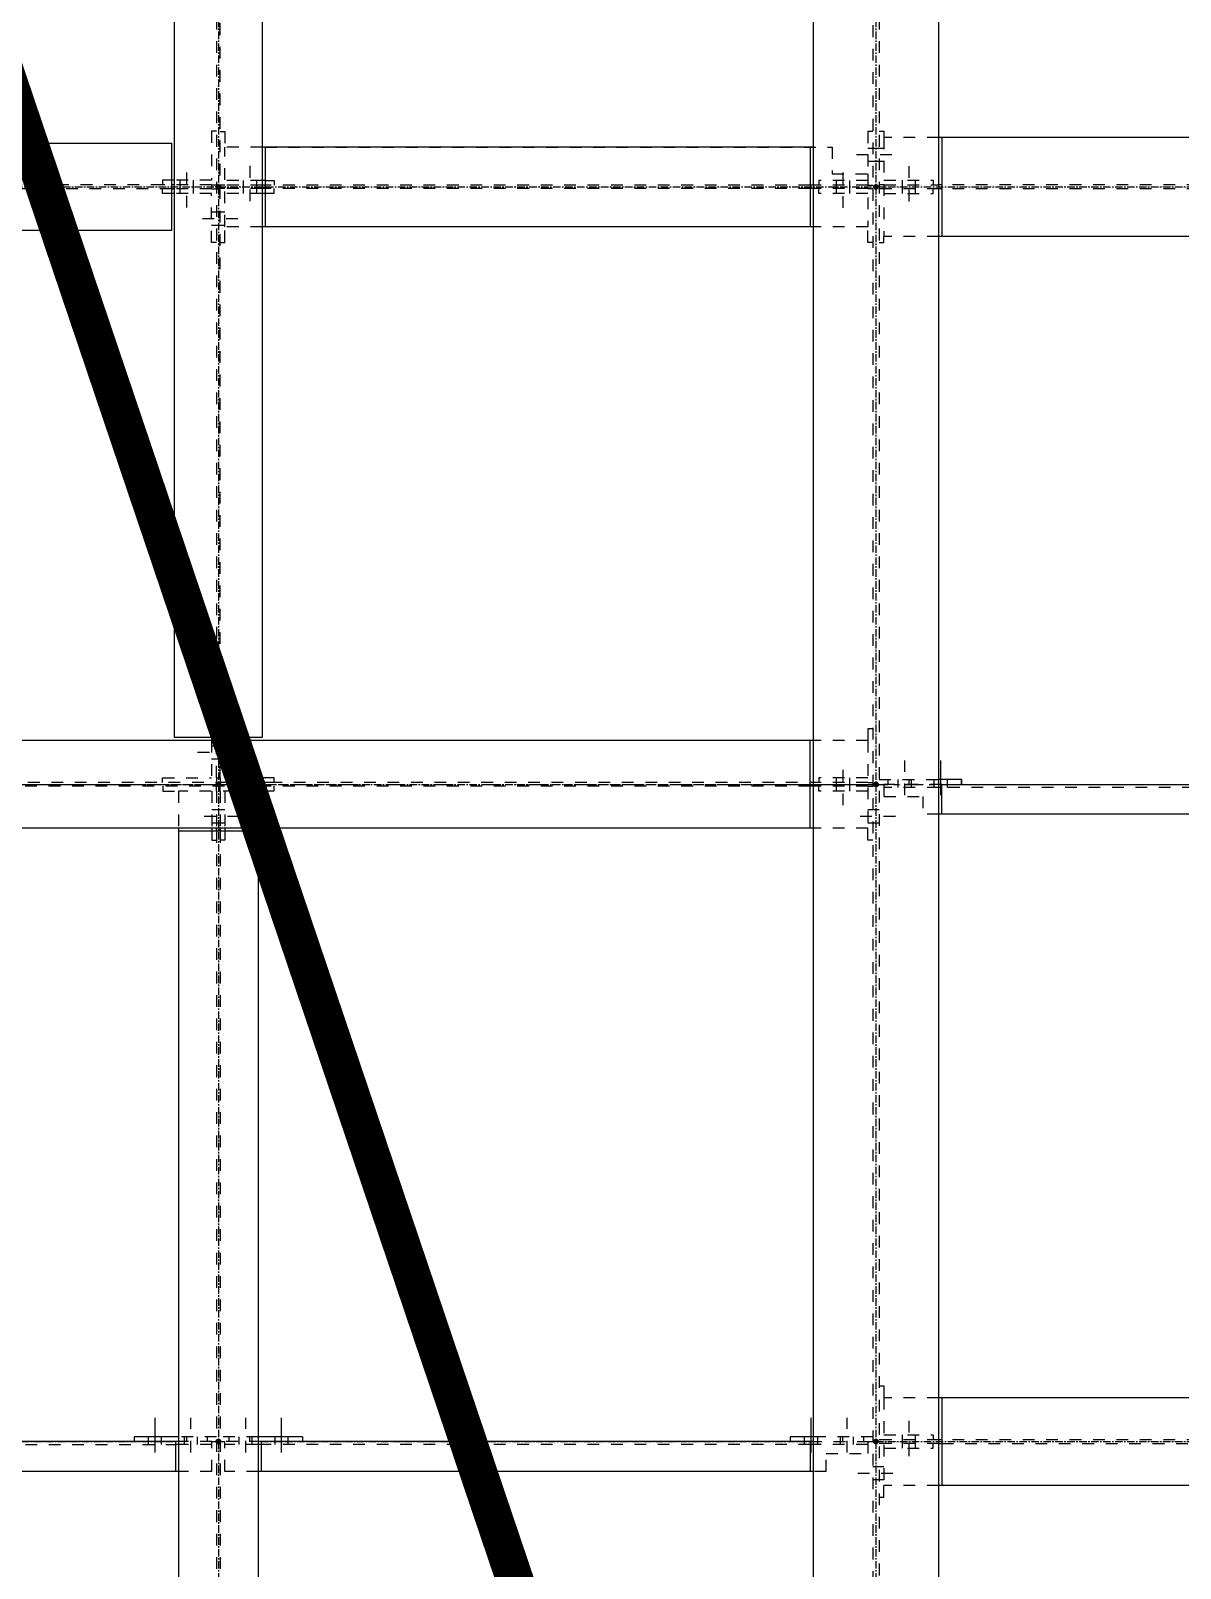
# Model space of a CAD drawing. Header units: inches. Extents: x 209270 to 234360, y -180214 to -150194.
# Drawn here: x 218898 to 220821, y -159676 to -157102 of the extents above; entities that cross this region are included whole.
import ezdxf

# ---------------------------------------------------------------- set-up
doc = ezdxf.new("R2010")
doc.units = ezdxf.units.IN
doc.header["$LTSCALE"] = 10
doc.header["$MEASUREMENT"] = 0
for name, pattern in [('CENTER', [2, 1.25, -0.25, 0.25, -0.25]), ('DXK_LINE_DOT2', [3.9198, 1.9599, -1.9599]), ('DXK_LINE_DOT5', [7.8785, 2.979, -0.9799, 0.9799, -0.9799, 0.9799, -0.9799])]:
    doc.linetypes.add(name, pattern=pattern)
doc.layers.get('0').update_dxf_attribs({"color": 1})
for name, color, linetype in [('_STR_0', 5, 'Continuous'), ('_STR_1', 5, 'Continuous'), ('_STR_2', 5, 'Continuous'), ('_STR_4', 5, 'Continuous')]:
    doc.layers.add(name, color=color, linetype=linetype)
doc.layers.add('DIM.', color=1, linetype='Continuous', lineweight=13)
doc.layers.add('hoist', color=1, linetype='Continuous', lineweight=9)

# ---------------------------------------------------------------- blocks, each defined once
blk = doc.blocks.new('A$C67244592')
at = {"layer": 'hoist', "lineweight": 0, "const_width": 62.5}
blk.add_lwpolyline([(0, -500), (4.3, 5159.9, 0.081795), (-153.3, 6122), (-1342.4, 9643.9, -0.081584), (-1500.1, 10603.6), (-1500.1, 15050)], format="xyb", dxfattribs=at)
blk = doc.blocks.new('GridLine-116860372-116906 - 114867')
at = {"layer": '_STR_2', "linetype": 'DXK_LINE_DOT5'}
blk.add_line((211379.7, -158363.7), (228961.1, -158363.7), dxfattribs=at)
blk = doc.blocks.new('Part-116860372-114948 - 114867')
at = {"layer": '_STR_4', "linetype": 'Continuous'}
for points in [[(219211.9, -158367.7, -1), (219211.9, -158359.7, -1)], [(219211.9, -160167.7, -1), (219211.9, -160159.7, -1)]]:
    blk.add_hatch(color=256, dxfattribs=at).paths.add_polyline_path(points)
at = {"layer": '_STR_1', "linetype": 'DXK_LINE_DOT2'}
for p, q in [((219145.3, -158374.8), (219145.3, -158441.9)), ((219278.5, -158374.8), (219145.3, -158374.8)), ((219209, -158374.8), (219209, -158436.9)), ((219214.7, -158374.8), (219214.7, -158436.9)), ((219278.5, -158374.8), (219278.5, -158436.9)), ((219209, -158441.9), (219209, -160033.7)), ((219214.7, -158441.9), (219214.7, -160033.7)), ((219145.3, -160038.7), (219145.3, -160150.7)), ((219209, -160038.7), (219209, -160150.7)), ((219214.7, -160038.7), (219214.7, -160150.7)), ((219278.5, -160038.7), (219278.5, -160150.7)), ((219278.5, -160150.7), (219145.3, -160150.7))]:
    blk.add_line(p, q, dxfattribs=at)
at = {"layer": '_STR_2', "linetype": 'Continuous'}
for p, q in [((219145.3, -158436.9), (219145.3, -160038.7)), ((219278.5, -158441.9), (219145.3, -158441.9)), ((219209, -158436.9), (219209, -158441.9)), ((219214.7, -158436.9), (219214.7, -158441.9)), ((219278.5, -158436.9), (219278.5, -160038.7)), ((219278.5, -160033.7), (219145.3, -160033.7)), ((219209, -160033.7), (219209, -160038.7)), ((219214.7, -160033.7), (219214.7, -160038.7))]:
    blk.add_line(p, q, dxfattribs=at)
at = {"layer": '_STR_4', "linetype": 'CENTER'}
blk.add_line((219211.9, -158363.7), (219211.9, -160163.7), dxfattribs=at)
at = {"layer": '_STR_4', "linetype": 'Continuous'}
for centre in [(219211.9, -158363.7), (219211.9, -160163.7)]:
    blk.add_circle(centre, 4, dxfattribs=at)
blk = doc.blocks.new('Bolt-116860372-115541 - 114867')
at = {"layer": '_STR_1', "linetype": 'DXK_LINE_DOT2'}
for p, q in [((219253.7, -158352.5), (219253.7, -158360.5)), ((219264.7, -158339.5), (219264.7, -158407.5)), ((219275.7, -158352.5), (219275.7, -158360.5)), ((219253.7, -158360.5), (219253.7, -158366.8)), ((219253.7, -158366.8), (219253.7, -158374.8)), ((219275.7, -158360.5), (219275.7, -158366.8)), ((219275.7, -158366.8), (219275.7, -158374.8))]:
    blk.add_line(p, q, dxfattribs=at)
blk = doc.blocks.new('Part-116860372-114946 - 114867')
at = {"layer": '_STR_1', "linetype": 'DXK_LINE_DOT2'}
for p, q in [((220317.3, -155473.7), (220317.3, -160033.7)), ((220306.5, -155956.5), (220306.5, -160033.7))]:
    blk.add_line(p, q, dxfattribs=at)
at = {"layer": '_STR_2', "linetype": 'Continuous'}
for p, q in [((220206.9, -155473.7), (220206.9, -160038.7)), ((220416.9, -160038.7), (220416.9, -155473.7))]:
    blk.add_line(p, q, dxfattribs=at)
at = {"layer": '_STR_4', "linetype": 'CENTER'}
blk.add_line((220311.9, -155363.7), (220311.9, -160163.7), dxfattribs=at)
blk = doc.blocks.new('Part-116860372-114970 - 114867')
at = {"layer": '_STR_4', "linetype": 'Continuous'}
for points in [[(220311.9, -159467.7, -1), (220311.9, -159459.7, -1)], [(223611.9, -159467.7, -1), (223611.9, -159459.7, -1)]]:
    blk.add_hatch(color=256, dxfattribs=at).paths.add_polyline_path(points)
at = {"layer": '_STR_1', "linetype": 'DXK_LINE_DOT2'}
for p, q in [((220416.9, -159390.5), (220325.3, -159390.5)), ((220325.3, -159390.5), (220325.3, -159536.9)), ((223236.9, -159390.5), (222886.9, -159390.5)), ((223599.6, -159390.5), (223521.9, -159390.5)), ((223599.6, -159390.5), (223599.6, -159536.9)), ((220416.9, -159460.5), (220325.3, -159460.5)), ((223516.9, -159460.5), (220421.9, -159460.5)), ((223599.6, -159460.5), (223521.9, -159460.5)), ((220416.9, -159466.8), (220325.3, -159466.8)), ((220421.9, -159466.8), (223516.9, -159466.8)), ((223599.6, -159466.8), (223521.9, -159466.8)), ((220416.9, -159536.9), (220325.3, -159536.9)), ((223236.9, -159536.9), (222886.9, -159536.9)), ((223599.6, -159536.9), (223516.9, -159536.9))]:
    blk.add_line(p, q, dxfattribs=at)
at = {"layer": '_STR_2', "linetype": 'Continuous'}
for p, q in [((222886.9, -159390.5), (220416.9, -159390.5)), ((220421.9, -159390.5), (220421.9, -159536.9)), ((223521.9, -159390.5), (223236.9, -159390.5)), ((223516.9, -159390.5), (223516.9, -159536.9)), ((220421.9, -159460.5), (220416.9, -159460.5)), ((223521.9, -159460.5), (223516.9, -159460.5)), ((220416.9, -159466.8), (220421.9, -159466.8)), ((223521.9, -159466.8), (223516.9, -159466.8)), ((222886.9, -159536.9), (220416.9, -159536.9)), ((223521.9, -159536.9), (223236.9, -159536.9))]:
    blk.add_line(p, q, dxfattribs=at)
at = {"layer": '_STR_4', "linetype": 'CENTER'}
blk.add_line((220311.9, -159463.7), (223611.9, -159463.7), dxfattribs=at)
at = {"layer": '_STR_4', "linetype": 'Continuous'}
for centre in [(220311.9, -159463.7), (223611.9, -159463.7)]:
    blk.add_circle(centre, 4, dxfattribs=at)
blk = doc.blocks.new('Part-116860372-115042 - 114867')
at = {"layer": '_STR_4', "linetype": 'Continuous'}
for points in [[(218111.9, -159467.7, -1), (218111.9, -159459.7, -1)], [(219211.9, -159467.7, -1), (219211.9, -159459.7, -1)]]:
    blk.add_hatch(color=256, dxfattribs=at).paths.add_polyline_path(points)
at = {"layer": '_STR_1', "linetype": 'DXK_LINE_DOT2'}
for p, q in [((218122.7, -159513.7), (218122.7, -159463.7)), ((218183.5, -159463.7), (218122.7, -159463.7)), ((218178.5, -159468.7), (218122.7, -159468.7)), ((218183.5, -159468.7), (219140.3, -159468.7)), ((219201, -159463.7), (219140.3, -159463.7)), ((219201, -159468.7), (219145.3, -159468.7)), ((219201, -159513.7), (219201, -159463.7)), ((218178.5, -159513.7), (218122.7, -159513.7)), ((219201, -159513.7), (219145.3, -159513.7))]:
    blk.add_line(p, q, dxfattribs=at)
at = {"layer": '_STR_2', "linetype": 'Continuous'}
for p, q in [((218178.5, -159468.7), (218183.5, -159468.7)), ((219140.3, -159463.7), (218183.5, -159463.7)), ((218183.5, -159463.7), (218183.5, -159513.7)), ((219140.3, -159463.7), (219140.3, -159513.7)), ((219145.3, -159468.7), (219140.3, -159468.7)), ((219145.3, -159513.7), (218178.5, -159513.7))]:
    blk.add_line(p, q, dxfattribs=at)
at = {"layer": '_STR_4', "linetype": 'CENTER'}
for p, q in [((218111.9, -159463.7), (218122.7, -159463.7)), ((218183.5, -159463.7), (219140.3, -159463.7)), ((219201, -159463.7), (219211.9, -159463.7))]:
    blk.add_line(p, q, dxfattribs=at)
at = {"layer": '_STR_4', "linetype": 'Continuous'}
for centre in [(218111.9, -159463.7), (219211.9, -159463.7)]:
    blk.add_circle(centre, 4, dxfattribs=at)
blk = doc.blocks.new('Part-116860372-114943 - 114867')
at = {"layer": '_STR_4', "linetype": 'Continuous'}
for points in [[(217011.9, -158367.7, -1), (217011.9, -158359.7, -1)], [(220311.9, -158367.7, -1), (220311.9, -158359.7, -1)]]:
    blk.add_hatch(color=256, dxfattribs=at).paths.add_polyline_path(points)
at = {"layer": '_STR_1', "linetype": 'DXK_LINE_DOT2'}
for p, q in [((220298.5, -158290.5), (220206.9, -158290.5)), ((220298.5, -158290.5), (220298.5, -158436.9)), ((219305, -158360.5), (217317.9, -158360.5)), ((220201.9, -158366.8), (217317.9, -158366.8)), ((220298.5, -158360.5), (219305, -158360.5)), ((220298.5, -158366.8), (220206.9, -158366.8)), ((220298.5, -158436.9), (220201.9, -158436.9))]:
    blk.add_line(p, q, dxfattribs=at)
at = {"layer": '_STR_2', "linetype": 'Continuous'}
for p, q in [((220206.9, -158290.5), (217317.9, -158290.5)), ((217317.9, -158290.5), (217317.9, -158436.9)), ((220201.9, -158436.9), (220201.9, -158290.5)), ((220206.9, -158360.5), (220201.9, -158360.5)), ((220206.9, -158366.8), (220201.9, -158366.8)), ((220206.9, -158436.9), (217317.9, -158436.9))]:
    blk.add_line(p, q, dxfattribs=at)
at = {"layer": '_STR_4', "linetype": 'CENTER'}
blk.add_line((217011.9, -158363.7), (220311.9, -158363.7), dxfattribs=at)
at = {"layer": '_STR_4', "linetype": 'Continuous'}
for centre in [(217011.9, -158363.7), (220311.9, -158363.7)]:
    blk.add_circle(centre, 4, dxfattribs=at)
blk = doc.blocks.new('Part-116860372-114945 - 114867')
at = {"layer": '_STR_4', "linetype": 'Continuous'}
blk.add_hatch(color=256, dxfattribs=at).paths.add_polyline_path([(219211.9, -158367.7, -1), (219211.9, -158359.7, -1)])
at = {"layer": '_STR_1', "linetype": 'DXK_LINE_DOT2'}
for p, q in [((219208.7, -155473.7), (219208.7, -158285.5)), ((219215, -158285.5), (219215, -155860.8)), ((219208.7, -158352.5), (219208.7, -158290.5)), ((219215, -158352.5), (219215, -158290.5)), ((219208.7, -158352.5), (219215, -158352.5))]:
    blk.add_line(p, q, dxfattribs=at)
at = {"layer": '_STR_2', "linetype": 'Continuous'}
for p, q in [((219138.7, -158285.5), (219138.7, -155468.7)), ((219285.1, -155468.7), (219285.1, -158285.5)), ((219285.1, -158285.5), (219138.7, -158285.5)), ((219208.7, -158285.5), (219208.7, -158290.5)), ((219215, -158290.5), (219215, -158285.5))]:
    blk.add_line(p, q, dxfattribs=at)
at = {"layer": '_STR_4', "linetype": 'CENTER'}
blk.add_line((219211.9, -155363.7), (219211.9, -158363.7), dxfattribs=at)
at = {"layer": '_STR_4', "linetype": 'Continuous'}
blk.add_circle((219211.9, -158363.7), 4, dxfattribs=at)
blk = doc.blocks.new('Part-116860372-114950 - 114867')
at = {"layer": '_STR_4', "linetype": 'Continuous'}
for points in [[(219211.9, -157367.7, -1), (219211.9, -157359.7, -1)], [(220311.9, -157367.7, -1), (220311.9, -157359.7, -1)]]:
    blk.add_hatch(color=256, dxfattribs=at).paths.add_polyline_path(points)
at = {"layer": '_STR_1', "linetype": 'DXK_LINE_DOT2'}
for p, q in [((219285.1, -157297.1), (219223, -157297.1)), ((219223, -157430.3), (219223, -157297.1)), ((219290.1, -157297.1), (220238.5, -157297.1)), ((220238.5, -157297.1), (220238.5, -157342.1)), ((220238.5, -157342.1), (220298.5, -157342.1)), ((220298.5, -157342.1), (220298.5, -157430.3)), ((219285.1, -157360.8), (219223, -157360.8)), ((219285.1, -157366.5), (219223, -157366.5)), ((220201.9, -157360.8), (219290.1, -157360.8)), ((220201.9, -157366.5), (219290.1, -157366.5)), ((220298.5, -157360.8), (220206.9, -157360.8)), ((220298.5, -157366.5), (220206.9, -157366.5)), ((219285.1, -157430.3), (219223, -157430.3)), ((220298.5, -157430.3), (220206.9, -157430.3))]:
    blk.add_line(p, q, dxfattribs=at)
at = {"layer": '_STR_2', "linetype": 'Continuous'}
for p, q in [((220206.9, -157297.1), (219285.1, -157297.1)), ((219290.1, -157297.1), (219290.1, -157430.3)), ((220201.9, -157297.1), (220201.9, -157430.3)), ((219290.1, -157360.8), (219285.1, -157360.8)), ((219290.1, -157366.5), (219285.1, -157366.5)), ((220206.9, -157360.8), (220201.9, -157360.8)), ((220206.9, -157366.5), (220201.9, -157366.5)), ((220206.9, -157430.3), (219285.1, -157430.3))]:
    blk.add_line(p, q, dxfattribs=at)
at = {"layer": '_STR_4', "linetype": 'CENTER'}
blk.add_line((219211.9, -157363.7), (220311.9, -157363.7), dxfattribs=at)
at = {"layer": '_STR_4', "linetype": 'Continuous'}
for centre in [(219211.9, -157363.7), (220311.9, -157363.7)]:
    blk.add_circle(centre, 4, dxfattribs=at)
blk = doc.blocks.new('Part-116860372-114951 - 114867')
at = {"layer": '_STR_4', "linetype": 'Continuous'}
for points in [[(218111.9, -157367.7, -1), (218111.9, -157359.7, -1)], [(219211.9, -157367.7, -1), (219211.9, -157359.7, -1)]]:
    blk.add_hatch(color=256, dxfattribs=at).paths.add_polyline_path(points)
at = {"layer": '_STR_1', "linetype": 'DXK_LINE_DOT2'}
for p, q in [((218123, -157360.5), (218123, -157366.8)), ((218123, -157360.5), (218185.1, -157360.5)), ((218185.1, -157366.8), (218123, -157366.8)), ((219118.7, -157360.5), (218190.1, -157360.5)), ((219133.7, -157366.8), (218190.1, -157366.8)), ((219200.7, -157360.5), (219118.7, -157360.5)), ((219200.7, -157366.8), (219138.7, -157366.8)), ((219200.7, -157360.5), (219200.7, -157366.8))]:
    blk.add_line(p, q, dxfattribs=at)
at = {"layer": '_STR_2', "linetype": 'Continuous'}
for p, q in [((218190.1, -157436.9), (218190.1, -157290.5)), ((218190.1, -157290.5), (219133.7, -157290.5)), ((219133.7, -157290.5), (219133.7, -157436.9)), ((218190.1, -157360.5), (218185.1, -157360.5)), ((218190.1, -157366.8), (218185.1, -157366.8)), ((219138.7, -157360.5), (219133.7, -157360.5)), ((219138.7, -157366.8), (219133.7, -157366.8)), ((219133.7, -157436.9), (218190.1, -157436.9))]:
    blk.add_line(p, q, dxfattribs=at)
at = {"layer": '_STR_4', "linetype": 'CENTER'}
blk.add_line((218111.9, -157363.7), (219211.9, -157363.7), dxfattribs=at)
at = {"layer": '_STR_4', "linetype": 'Continuous'}
for centre in [(218111.9, -157363.7), (219211.9, -157363.7)]:
    blk.add_circle(centre, 4, dxfattribs=at)
blk = doc.blocks.new('Part-116860372-114966 - 114867')
at = {"layer": '_STR_4', "linetype": 'Continuous'}
for points in [[(220311.9, -157367.7, -1), (220311.9, -157359.7, -1)], [(223611.9, -157367.7, -1), (223611.9, -157359.7, -1)]]:
    blk.add_hatch(color=256, dxfattribs=at).paths.add_polyline_path(points)
at = {"layer": '_STR_1', "linetype": 'DXK_LINE_DOT2'}
for p, q in [((220325.3, -157280.8), (220325.3, -157446.5)), ((220416.9, -157280.8), (220325.3, -157280.8)), ((222181.9, -157280.8), (221841.9, -157280.8)), ((223516.9, -157280.8), (223599.6, -157280.8)), ((223599.6, -157280.8), (223599.6, -157446.5)), ((220325.3, -157360.3), (220416.9, -157360.3)), ((220416.9, -157367), (220325.3, -157367)), ((223516.9, -157360.3), (220421.9, -157360.3)), ((223516.9, -157367), (220421.9, -157367)), ((223599.6, -157360.3), (223517.6, -157360.3)), ((223599.6, -157367), (223521.9, -157367)), ((220416.9, -157446.5), (220325.3, -157446.5)), ((222181.9, -157446.5), (221841.9, -157446.5)), ((223599.6, -157446.5), (223521.9, -157446.5))]:
    blk.add_line(p, q, dxfattribs=at)
at = {"layer": '_STR_2', "linetype": 'Continuous'}
for p, q in [((221841.9, -157280.8), (220416.9, -157280.8)), ((220421.9, -157280.8), (220421.9, -157446.5)), ((223521.9, -157280.8), (222181.9, -157280.8)), ((223516.9, -157446.5), (223516.9, -157280.8)), ((220421.9, -157360.3), (220416.9, -157360.3)), ((220421.9, -157367), (220416.9, -157367)), ((223521.9, -157360.3), (223516.9, -157360.3)), ((223521.9, -157367), (223516.9, -157367)), ((221841.9, -157446.5), (220416.9, -157446.5)), ((223521.9, -157446.5), (222181.9, -157446.5))]:
    blk.add_line(p, q, dxfattribs=at)
at = {"layer": '_STR_4', "linetype": 'CENTER'}
blk.add_line((220311.9, -157363.7), (223611.9, -157363.7), dxfattribs=at)
at = {"layer": '_STR_4', "linetype": 'Continuous'}
for centre in [(220311.9, -157363.7), (223611.9, -157363.7)]:
    blk.add_circle(centre, 4, dxfattribs=at)
blk = doc.blocks.new('Part-116860372-115043 - 114867')
at = {"layer": '_STR_4', "linetype": 'Continuous'}
for points in [[(219211.9, -159467.7, -1), (219211.9, -159459.7, -1)], [(220311.9, -159467.7, -1), (220311.9, -159459.7, -1)]]:
    blk.add_hatch(color=256, dxfattribs=at).paths.add_polyline_path(points)
at = {"layer": '_STR_1', "linetype": 'DXK_LINE_DOT2'}
for p, q in [((219283.5, -159463.7), (219222.7, -159463.7)), ((219222.7, -159513.7), (219222.7, -159463.7)), ((219278.5, -159468.7), (219222.7, -159468.7)), ((220201.9, -159468.7), (219283.5, -159468.7)), ((220201.9, -159463.7), (220298.5, -159463.7)), ((220298.5, -159468.7), (220206.9, -159468.7)), ((220228.5, -159513.7), (220228.5, -159483.7)), ((220228.5, -159483.7), (220298.5, -159483.7)), ((220298.5, -159463.7), (220298.5, -159483.7)), ((219278.5, -159513.7), (219222.7, -159513.7)), ((220228.5, -159513.7), (220206.9, -159513.7))]:
    blk.add_line(p, q, dxfattribs=at)
at = {"layer": '_STR_2', "linetype": 'Continuous'}
for p, q in [((219283.5, -159468.7), (219278.5, -159468.7)), ((220201.9, -159463.7), (219283.5, -159463.7)), ((219283.5, -159463.7), (219283.5, -159513.7)), ((220201.9, -159463.7), (220201.9, -159513.7)), ((220206.9, -159468.7), (220201.9, -159468.7)), ((220206.9, -159513.7), (219278.5, -159513.7))]:
    blk.add_line(p, q, dxfattribs=at)
at = {"layer": '_STR_4', "linetype": 'CENTER'}
for p, q in [((219211.9, -159463.7), (219222.7, -159463.7)), ((219283.5, -159463.7), (220201.9, -159463.7)), ((220298.5, -159463.7), (220311.9, -159463.7))]:
    blk.add_line(p, q, dxfattribs=at)
at = {"layer": '_STR_4', "linetype": 'Continuous'}
for centre in [(219211.9, -159463.7), (220311.9, -159463.7)]:
    blk.add_circle(centre, 4, dxfattribs=at)
blk = doc.blocks.new('Part-116860372-115050 - 114867')
at = {"layer": '_STR_4', "linetype": 'Continuous'}
for points in [[(220311.9, -158367.7, -1), (220311.9, -158359.7, -1)], [(221011.9, -158367.7, -1), (221011.9, -158359.7, -1)]]:
    blk.add_hatch(color=256, dxfattribs=at).paths.add_polyline_path(points)
at = {"layer": '_STR_1', "linetype": 'DXK_LINE_DOT2'}
for p, q in [((220325.3, -158363.7), (220325.3, -158383.7)), ((220421.9, -158363.7), (220325.3, -158363.7)), ((220416.9, -158368.7), (220325.3, -158368.7)), ((221000.7, -158368.7), (220421.9, -158368.7)), ((221000.7, -158363.7), (220911.9, -158363.7)), ((220933.7, -158363.7), (220933.7, -158413.7)), ((221000.7, -158363.7), (221000.7, -158413.7)), ((220325.3, -158383.7), (220390.3, -158383.7)), ((220390.3, -158383.7), (220390.3, -158413.7)), ((220416.9, -158413.7), (220390.3, -158413.7)), ((221000.7, -158413.7), (220911.9, -158413.7))]:
    blk.add_line(p, q, dxfattribs=at)
at = {"layer": '_STR_2', "linetype": 'Continuous'}
for p, q in [((220421.9, -158368.7), (220416.9, -158368.7)), ((220421.9, -158413.7), (220421.9, -158363.7)), ((220421.9, -158363.7), (220911.9, -158363.7)), ((220911.9, -158413.7), (220416.9, -158413.7))]:
    blk.add_line(p, q, dxfattribs=at)
at = {"layer": '_STR_4', "linetype": 'CENTER'}
for p, q in [((220311.9, -158363.7), (220325.3, -158363.7)), ((220421.9, -158363.7), (220911.9, -158363.7)), ((221000.7, -158363.7), (221011.9, -158363.7))]:
    blk.add_line(p, q, dxfattribs=at)
at = {"layer": '_STR_4', "linetype": 'Continuous'}
for centre in [(220311.9, -158363.7), (221011.9, -158363.7)]:
    blk.add_circle(centre, 4, dxfattribs=at)
blk = doc.blocks.new('Bolt-116860372-115754 - 114867')
at = {"layer": '_STR_1', "linetype": 'DXK_LINE_DOT2'}
for p, q in [((220360.3, -158381.7), (220360.3, -158323.7)), ((220349.3, -158363.7), (220349.3, -158355.7)), ((220371.3, -158363.7), (220371.3, -158355.7)), ((220349.3, -158368.7), (220349.3, -158363.7)), ((220371.3, -158368.7), (220371.3, -158363.7))]:
    blk.add_line(p, q, dxfattribs=at)
at = {"layer": '_STR_2', "linetype": 'Continuous'}
for p, q in [((220420.3, -158381.7), (220420.3, -158323.7)), ((220409.3, -158363.7), (220409.3, -158355.7)), ((220431.3, -158363.7), (220431.3, -158355.7)), ((220409.3, -158368.7), (220409.3, -158363.7)), ((220431.3, -158368.7), (220431.3, -158363.7))]:
    blk.add_line(p, q, dxfattribs=at)
blk = doc.blocks.new('Part-116860372-115498 - 114867')
at = {"layer": '_STR_1', "linetype": 'DXK_LINE_DOT2'}
for p, q in [((220325.3, -157367), (220317.3, -157367)), ((220325.3, -157375), (220407.3, -157375)), ((220407.3, -157375), (220407.3, -157367)), ((220325.3, -157457), (220325.3, -157446.5)), ((220317.3, -157457), (220325.3, -157457))]:
    blk.add_line(p, q, dxfattribs=at)
blk = doc.blocks.new('Part-116860372-115497 - 114867')
at = {"layer": '_STR_1', "linetype": 'DXK_LINE_DOT2'}
for p, q in [((220317.3, -157270.3), (220325.3, -157270.3)), ((220325.3, -157270.3), (220325.3, -157280.8)), ((220325.3, -157352.3), (220407.3, -157352.3)), ((220407.3, -157352.3), (220407.3, -157360.3)), ((220325.3, -157360.3), (220317.3, -157360.3))]:
    blk.add_line(p, q, dxfattribs=at)
blk = doc.blocks.new('Bolt-116860372-115499 - 114867')
at = {"layer": '_STR_1', "linetype": 'DXK_LINE_DOT2'}
for p, q in [((220367.3, -157388), (220367.3, -157320)), ((220356.3, -157360.3), (220356.3, -157352.3)), ((220378.3, -157360.3), (220378.3, -157352.3)), ((220356.3, -157367), (220356.3, -157360.3)), ((220356.3, -157375), (220356.3, -157367)), ((220378.3, -157367), (220378.3, -157360.3)), ((220378.3, -157375), (220378.3, -157367))]:
    blk.add_line(p, q, dxfattribs=at)
blk = doc.blocks.new('Bolt-116860372-115501 - 114867')
at = {"layer": '_STR_1', "linetype": 'DXK_LINE_DOT2'}
for p, q in [((220306.5, -157299.3), (220298.5, -157299.3)), ((220317.3, -157299.3), (220306.5, -157299.3)), ((220325.3, -157299.3), (220317.3, -157299.3)), ((220338.3, -157310.3), (220265.3, -157310.3)), ((220306.5, -157321.3), (220298.5, -157321.3)), ((220317.3, -157321.3), (220306.5, -157321.3)), ((220325.3, -157321.3), (220317.3, -157321.3))]:
    blk.add_line(p, q, dxfattribs=at)
blk = doc.blocks.new('Part-116860372-115882 - 114867')
at = {"layer": '_STR_1', "linetype": 'DXK_LINE_DOT2'}
for p, q in [((220306.5, -158270.5), (220298.5, -158270.5)), ((220298.5, -158270.5), (220298.5, -158290.5)), ((220298.5, -158352.5), (220216.5, -158352.5)), ((220216.5, -158352.5), (220216.5, -158360.5)), ((220298.5, -158360.5), (220306.5, -158360.5))]:
    blk.add_line(p, q, dxfattribs=at)
blk = doc.blocks.new('Part-116860372-115519 - 114867')
at = {"layer": '_STR_1', "linetype": 'DXK_LINE_DOT2'}
for p, q in [((220317.3, -159370.5), (220325.3, -159370.5)), ((220325.3, -159370.5), (220325.3, -159390.5)), ((220325.3, -159460.5), (220317.3, -159460.5)), ((220325.3, -159452.5), (220407.3, -159452.5)), ((220407.3, -159452.5), (220407.3, -159460.5))]:
    blk.add_line(p, q, dxfattribs=at)
blk = doc.blocks.new('Part-116860372-115520 - 114867')
at = {"layer": '_STR_1', "linetype": 'DXK_LINE_DOT2'}
for p, q in [((220325.3, -159466.8), (220317.3, -159466.8)), ((220325.3, -159474.8), (220407.3, -159474.8)), ((220407.3, -159474.8), (220407.3, -159466.8)), ((220325.3, -159556.8), (220325.3, -159536.9)), ((220317.3, -159556.8), (220325.3, -159556.8))]:
    blk.add_line(p, q, dxfattribs=at)
blk = doc.blocks.new('Bolt-116860372-115521 - 114867')
at = {"layer": '_STR_1', "linetype": 'DXK_LINE_DOT2'}
for p, q in [((220367.3, -159487.8), (220367.3, -159419.8)), ((220356.3, -159460.5), (220356.3, -159452.5)), ((220356.3, -159466.8), (220356.3, -159460.5)), ((220378.3, -159460.5), (220378.3, -159452.5)), ((220378.3, -159466.8), (220378.3, -159460.5)), ((220356.3, -159474.8), (220356.3, -159466.8)), ((220378.3, -159474.8), (220378.3, -159466.8))]:
    blk.add_line(p, q, dxfattribs=at)
blk = doc.blocks.new('Bolt-116860372-115531 - 114867')
at = {"layer": '_STR_1', "linetype": 'DXK_LINE_DOT2'}
for p, q in [((220317.3, -159505.8), (220306.5, -159505.8)), ((220325.3, -159505.8), (220317.3, -159505.8)), ((220340.3, -159516.8), (220277.3, -159516.8)), ((220317.3, -159527.8), (220306.5, -159527.8)), ((220325.3, -159527.8), (220317.3, -159527.8))]:
    blk.add_line(p, q, dxfattribs=at)
blk = doc.blocks.new('Part-116860372-115538 - 114867')
at = {"layer": '_STR_1', "linetype": 'DXK_LINE_DOT2'}
for p, q in [((219214.7, -158374.8), (219214.7, -158366.8)), ((219222.7, -158374.8), (219222.7, -158436.9)), ((219304.7, -158374.8), (219278.5, -158374.8)), ((219304.7, -158366.8), (219304.7, -158374.8)), ((219214.7, -158441.9), (219214.7, -158436.9)), ((219222.7, -158456.8), (219214.7, -158456.8)), ((219222.7, -158441.9), (219222.7, -158456.8))]:
    blk.add_line(p, q, dxfattribs=at)
at = {"layer": '_STR_2', "linetype": 'Continuous'}
blk.add_line((219222.7, -158436.9), (219222.7, -158441.9), dxfattribs=at)
blk = doc.blocks.new('Part-116860372-115539 - 114867')
at = {"layer": '_STR_1', "linetype": 'DXK_LINE_DOT2'}
for p, q in [((219119, -158366.8), (219119, -158374.8)), ((219119, -158374.8), (219145.3, -158374.8)), ((219201, -158374.8), (219201, -158436.9)), ((219209, -158374.8), (219209, -158366.8)), ((219201, -158441.9), (219201, -158456.8)), ((219201, -158456.8), (219209, -158456.8)), ((219209, -158441.9), (219209, -158436.9))]:
    blk.add_line(p, q, dxfattribs=at)
at = {"layer": '_STR_2', "linetype": 'Continuous'}
blk.add_line((219201, -158436.9), (219201, -158441.9), dxfattribs=at)
blk = doc.blocks.new('Bolt-116860372-115540 - 114867')
at = {"layer": '_STR_1', "linetype": 'DXK_LINE_DOT2'}
for p, q in [((219201, -158405.8), (219209, -158405.8)), ((219209, -158405.8), (219214.7, -158405.8)), ((219214.7, -158405.8), (219222.7, -158405.8)), ((219188, -158416.8), (219256, -158416.8)), ((219201, -158427.8), (219209, -158427.8)), ((219209, -158427.8), (219214.7, -158427.8)), ((219214.7, -158427.8), (219222.7, -158427.8))]:
    blk.add_line(p, q, dxfattribs=at)
blk = doc.blocks.new('Part-116860372-115547 - 114867')
at = {"layer": '_STR_1', "linetype": 'DXK_LINE_DOT2'}
for p, q in [((219200.7, -158285.5), (219200.7, -158270.5)), ((219200.7, -158270.5), (219208.7, -158270.5)), ((219200.7, -158290.5), (219200.7, -158352.5)), ((219208.7, -158285.5), (219208.7, -158290.5)), ((219118.7, -158360.5), (219118.7, -158352.5)), ((219118.7, -158352.5), (219200.7, -158352.5)), ((219208.7, -158352.5), (219208.7, -158360.5))]:
    blk.add_line(p, q, dxfattribs=at)
at = {"layer": '_STR_2', "linetype": 'Continuous'}
blk.add_line((219200.7, -158285.5), (219200.7, -158290.5), dxfattribs=at)
blk = doc.blocks.new('Part-116860372-115548 - 114867')
at = {"layer": '_STR_1', "linetype": 'DXK_LINE_DOT2'}
for p, q in [((219223, -158270.5), (219215, -158270.5)), ((219223, -158270.5), (219223, -158285.5)), ((219215, -158285.5), (219215, -158290.5)), ((219223, -158290.5), (219223, -158352.5)), ((219215, -158352.5), (219215, -158360.5)), ((219305, -158352.5), (219223, -158352.5)), ((219305, -158360.5), (219305, -158352.5))]:
    blk.add_line(p, q, dxfattribs=at)
at = {"layer": '_STR_2', "linetype": 'Continuous'}
blk.add_line((219223, -158285.5), (219223, -158290.5), dxfattribs=at)
blk = doc.blocks.new('Bolt-116860372-115549 - 114867')
at = {"layer": '_STR_1', "linetype": 'DXK_LINE_DOT2'}
for p, q in [((219208.7, -158299.5), (219200.7, -158299.5)), ((219215, -158299.5), (219208.7, -158299.5)), ((219223, -158299.5), (219215, -158299.5)), ((219236, -158310.5), (219168, -158310.5)), ((219208.7, -158321.5), (219200.7, -158321.5)), ((219215, -158321.5), (219208.7, -158321.5)), ((219223, -158321.5), (219215, -158321.5))]:
    blk.add_line(p, q, dxfattribs=at)
blk = doc.blocks.new('Part-116860372-115561 - 114867')
at = {"layer": '_STR_1', "linetype": 'DXK_LINE_DOT2'}
for p, q in [((220216.5, -157374.5), (220216.5, -157366.5)), ((220298.5, -157374.5), (220216.5, -157374.5)), ((220298.5, -157366.5), (220306.5, -157366.5)), ((220298.5, -157456.5), (220298.5, -157430.3)), ((220306.5, -157456.5), (220298.5, -157456.5))]:
    blk.add_line(p, q, dxfattribs=at)
blk = doc.blocks.new('Part-116860372-115562 - 114867')
at = {"layer": '_STR_1', "linetype": 'DXK_LINE_DOT2'}
for p, q in [((220306.5, -157270.8), (220298.5, -157270.8)), ((220298.5, -157270.8), (220298.5, -157342.1)), ((220298.5, -157352.8), (220216.5, -157352.8)), ((220216.5, -157352.8), (220216.5, -157360.8)), ((220298.5, -157360.8), (220306.5, -157360.8))]:
    blk.add_line(p, q, dxfattribs=at)
blk = doc.blocks.new('Bolt-116860372-115563 - 114867')
at = {"layer": '_STR_1', "linetype": 'DXK_LINE_DOT2'}
for p, q in [((220245.5, -157352.8), (220245.5, -157360.8)), ((220256.5, -157339.8), (220256.5, -157407.8)), ((220267.5, -157352.8), (220267.5, -157360.8)), ((220245.5, -157360.8), (220245.5, -157366.5)), ((220245.5, -157366.5), (220245.5, -157374.5)), ((220267.5, -157360.8), (220267.5, -157366.5)), ((220267.5, -157366.5), (220267.5, -157374.5))]:
    blk.add_line(p, q, dxfattribs=at)
blk = doc.blocks.new('Part-116860372-115565 - 114867')
at = {"layer": '_STR_1', "linetype": 'DXK_LINE_DOT2'}
for p, q in [((219215, -157270.8), (219223, -157270.8)), ((219223, -157270.8), (219223, -157297.1)), ((219285.1, -157352.8), (219223, -157352.8)), ((219290.1, -157352.8), (219305, -157352.8)), ((219305, -157352.8), (219305, -157360.8)), ((219223, -157360.8), (219215, -157360.8)), ((219290.1, -157360.8), (219285.1, -157360.8))]:
    blk.add_line(p, q, dxfattribs=at)
at = {"layer": '_STR_2', "linetype": 'Continuous'}
blk.add_line((219290.1, -157352.8), (219285.1, -157352.8), dxfattribs=at)
blk = doc.blocks.new('Part-116860372-115566 - 114867')
at = {"layer": '_STR_1', "linetype": 'DXK_LINE_DOT2'}
for p, q in [((219223, -157366.5), (219215, -157366.5)), ((219285.1, -157374.5), (219223, -157374.5)), ((219290.1, -157366.5), (219285.1, -157366.5)), ((219305, -157374.5), (219290.1, -157374.5)), ((219305, -157374.5), (219305, -157366.5)), ((219223, -157456.5), (219223, -157430.3)), ((219215, -157456.5), (219223, -157456.5))]:
    blk.add_line(p, q, dxfattribs=at)
at = {"layer": '_STR_2', "linetype": 'Continuous'}
blk.add_line((219290.1, -157374.5), (219285.1, -157374.5), dxfattribs=at)
blk = doc.blocks.new('Bolt-116860372-115567 - 114867')
at = {"layer": '_STR_1', "linetype": 'DXK_LINE_DOT2'}
for p, q in [((219265, -157387.5), (219265, -157319.5)), ((219254, -157360.8), (219254, -157352.8)), ((219276, -157360.8), (219276, -157352.8)), ((219254, -157366.5), (219254, -157360.8)), ((219254, -157374.5), (219254, -157366.5)), ((219276, -157366.5), (219276, -157360.8)), ((219276, -157374.5), (219276, -157366.5))]:
    blk.add_line(p, q, dxfattribs=at)
blk = doc.blocks.new('Part-116860372-115569 - 114867')
at = {"layer": '_STR_1', "linetype": 'DXK_LINE_DOT2'}
for p, q in [((219118.7, -157374.8), (219118.7, -157366.8)), ((219133.7, -157374.8), (219118.7, -157374.8)), ((219133.7, -157366.8), (219138.7, -157366.8)), ((219200.7, -157374.8), (219138.7, -157374.8)), ((219200.7, -157366.8), (219208.7, -157366.8)), ((219200.7, -157456.8), (219200.7, -157374.8)), ((219208.7, -157456.8), (219200.7, -157456.8))]:
    blk.add_line(p, q, dxfattribs=at)
at = {"layer": '_STR_2', "linetype": 'Continuous'}
blk.add_line((219138.7, -157374.8), (219133.7, -157374.8), dxfattribs=at)
blk = doc.blocks.new('Part-116860372-115570 - 114867')
at = {"layer": '_STR_1', "linetype": 'DXK_LINE_DOT2'}
for p, q in [((219208.7, -157270.5), (219200.7, -157270.5)), ((219200.7, -157270.5), (219200.7, -157352.5)), ((219118.7, -157352.5), (219118.7, -157360.5)), ((219133.7, -157352.5), (219118.7, -157352.5)), ((219200.7, -157352.5), (219138.7, -157352.5)), ((219200.7, -157360.5), (219208.7, -157360.5))]:
    blk.add_line(p, q, dxfattribs=at)
at = {"layer": '_STR_2', "linetype": 'Continuous'}
blk.add_line((219138.7, -157352.5), (219133.7, -157352.5), dxfattribs=at)
blk = doc.blocks.new('Bolt-116860372-115571 - 114867')
at = {"layer": '_STR_1', "linetype": 'DXK_LINE_DOT2'}
for p, q in [((219147.7, -157352.5), (219147.7, -157360.5)), ((219158.7, -157339.5), (219158.7, -157407.5)), ((219169.7, -157352.5), (219169.7, -157360.5)), ((219147.7, -157360.5), (219147.7, -157366.8)), ((219147.7, -157366.8), (219147.7, -157374.8)), ((219169.7, -157360.5), (219169.7, -157366.8)), ((219169.7, -157366.8), (219169.7, -157374.8))]:
    blk.add_line(p, q, dxfattribs=at)
blk = doc.blocks.new('Bolt-116860372-115580 - 114867')
at = {"layer": '_STR_1', "linetype": 'DXK_LINE_DOT2'}
for p, q in [((219185.5, -157416.5), (219258.5, -157416.5)), ((219200.7, -157405.5), (219208.7, -157405.5)), ((219200.7, -157427.5), (219208.7, -157427.5)), ((219208.7, -157405.5), (219215, -157405.5)), ((219208.7, -157427.5), (219215, -157427.5)), ((219215, -157405.5), (219223, -157405.5)), ((219215, -157427.5), (219223, -157427.5))]:
    blk.add_line(p, q, dxfattribs=at)
blk = doc.blocks.new('Bolt-116860372-115883 - 114867')
at = {"layer": '_STR_1', "linetype": 'DXK_LINE_DOT2'}
for p, q in [((220245.5, -158352.5), (220245.5, -158360.5)), ((220256.5, -158339.5), (220256.5, -158407.5)), ((220267.5, -158352.5), (220267.5, -158360.5)), ((220245.5, -158360.5), (220245.5, -158366.8)), ((220245.5, -158366.8), (220245.5, -158374.8)), ((220267.5, -158360.5), (220267.5, -158366.8)), ((220267.5, -158366.8), (220267.5, -158374.8))]:
    blk.add_line(p, q, dxfattribs=at)
blk = doc.blocks.new('Part-116860372-115683 - 114867')
at = {"layer": '_STR_1', "linetype": 'DXK_LINE_DOT2'}
for p, q in [((219278.5, -159455.7), (219214.7, -159455.7)), ((219229.7, -159463.7), (219229.7, -159455.7)), ((219264.7, -159463.7), (219264.7, -159455.7))]:
    blk.add_line(p, q, dxfattribs=at)
at = {"layer": '_STR_2', "linetype": 'Continuous'}
for p, q in [((219352.7, -159455.7), (219278.5, -159455.7)), ((219352.7, -159455.7), (219352.7, -159463.7)), ((219283.5, -159463.7), (219278.5, -159463.7))]:
    blk.add_line(p, q, dxfattribs=at)
blk = doc.blocks.new('Bolt-116860372-115684 - 114867')
at = {"layer": '_STR_1', "linetype": 'DXK_LINE_DOT2'}
for p, q in [((219257.7, -159481.7), (219257.7, -159423.7)), ((219246.7, -159463.7), (219246.7, -159455.7)), ((219268.7, -159463.7), (219268.7, -159455.7)), ((219246.7, -159468.7), (219246.7, -159463.7)), ((219268.7, -159468.7), (219268.7, -159463.7))]:
    blk.add_line(p, q, dxfattribs=at)
at = {"layer": '_STR_2', "linetype": 'Continuous'}
for p, q in [((219317.7, -159481.7), (219317.7, -159423.7)), ((219306.7, -159463.7), (219306.7, -159455.7)), ((219328.7, -159463.7), (219328.7, -159455.7)), ((219306.7, -159468.7), (219306.7, -159463.7)), ((219328.7, -159468.7), (219328.7, -159463.7))]:
    blk.add_line(p, q, dxfattribs=at)
blk = doc.blocks.new('Part-116860372-115687 - 114867')
at = {"layer": '_STR_1', "linetype": 'DXK_LINE_DOT2'}
for p, q in [((219209, -159455.7), (219145.3, -159455.7)), ((219159, -159463.7), (219159, -159455.7)), ((219194, -159463.7), (219194, -159455.7))]:
    blk.add_line(p, q, dxfattribs=at)
at = {"layer": '_STR_2', "linetype": 'Continuous'}
for p, q in [((219145.3, -159455.7), (219071, -159455.7)), ((219071, -159455.7), (219071, -159463.7)), ((219145.3, -159463.7), (219140.3, -159463.7))]:
    blk.add_line(p, q, dxfattribs=at)
blk = doc.blocks.new('Bolt-116860372-115688 - 114867')
at = {"layer": '_STR_1', "linetype": 'DXK_LINE_DOT2'}
for p, q in [((219166, -159481.7), (219166, -159423.7)), ((219155, -159463.7), (219155, -159455.7)), ((219177, -159463.7), (219177, -159455.7)), ((219155, -159468.7), (219155, -159463.7)), ((219177, -159468.7), (219177, -159463.7))]:
    blk.add_line(p, q, dxfattribs=at)
at = {"layer": '_STR_2', "linetype": 'Continuous'}
for p, q in [((219106, -159481.7), (219106, -159423.7)), ((219095, -159463.7), (219095, -159455.7)), ((219117, -159463.7), (219117, -159455.7)), ((219095, -159468.7), (219095, -159463.7)), ((219117, -159468.7), (219117, -159463.7))]:
    blk.add_line(p, q, dxfattribs=at)
blk = doc.blocks.new('Part-116860372-115689 - 114867')
at = {"layer": '_STR_1', "linetype": 'DXK_LINE_DOT2'}
for p, q in [((220306.5, -159455.7), (220206.9, -159455.7)), ((220256.5, -159463.7), (220256.5, -159455.7)), ((220291.5, -159463.7), (220291.5, -159455.7)), ((220306.5, -159455.7), (220306.5, -159463.7))]:
    blk.add_line(p, q, dxfattribs=at)
at = {"layer": '_STR_2', "linetype": 'Continuous'}
for p, q in [((220206.9, -159455.7), (220168.5, -159455.7)), ((220168.5, -159455.7), (220168.5, -159463.7)), ((220206.9, -159463.7), (220201.9, -159463.7))]:
    blk.add_line(p, q, dxfattribs=at)
blk = doc.blocks.new('Bolt-116860372-115690 - 114867')
at = {"layer": '_STR_1', "linetype": 'DXK_LINE_DOT2'}
for p, q in [((220263.5, -159481.7), (220263.5, -159423.7)), ((220252.5, -159463.7), (220252.5, -159455.7)), ((220274.5, -159463.7), (220274.5, -159455.7)), ((220252.5, -159468.7), (220252.5, -159463.7)), ((220274.5, -159468.7), (220274.5, -159463.7))]:
    blk.add_line(p, q, dxfattribs=at)
at = {"layer": '_STR_2', "linetype": 'Continuous'}
for p, q in [((220203.5, -159481.7), (220203.5, -159423.7)), ((220192.5, -159463.7), (220192.5, -159455.7)), ((220214.5, -159463.7), (220214.5, -159455.7)), ((220192.5, -159468.7), (220192.5, -159463.7)), ((220214.5, -159468.7), (220214.5, -159463.7))]:
    blk.add_line(p, q, dxfattribs=at)
blk = doc.blocks.new('Part-116860372-115753 - 114867')
at = {"layer": '_STR_1', "linetype": 'DXK_LINE_DOT2'}
for p, q in [((220317.3, -158355.7), (220416.9, -158355.7)), ((220332.3, -158363.7), (220332.3, -158355.7)), ((220367.3, -158363.7), (220367.3, -158355.7)), ((220455.2, -158363.7), (220455.2, -158355.7))]:
    blk.add_line(p, q, dxfattribs=at)
at = {"layer": '_STR_2', "linetype": 'Continuous'}
for p, q in [((220455.3, -158355.7), (220416.9, -158355.7)), ((220455.3, -158363.7), (220455.3, -158355.7)), ((220421.9, -158363.7), (220416.9, -158363.7))]:
    blk.add_line(p, q, dxfattribs=at)
blk = doc.blocks.new('Part-116860372-115881 - 114867')
at = {"layer": '_STR_1', "linetype": 'DXK_LINE_DOT2'}
for p, q in [((220216.5, -158374.8), (220216.5, -158366.8)), ((220298.5, -158374.8), (220216.5, -158374.8)), ((220298.5, -158366.8), (220306.5, -158366.8)), ((220298.5, -158456.8), (220298.5, -158436.9)), ((220306.5, -158456.8), (220298.5, -158456.8))]:
    blk.add_line(p, q, dxfattribs=at)
blk = doc.blocks.new('Bolt-116860372-115884 - 114867')
at = {"layer": '_STR_1', "linetype": 'DXK_LINE_DOT2'}
for p, q in [((220298.5, -158405.8), (220306.5, -158405.8)), ((220306.5, -158405.8), (220317.3, -158405.8)), ((220285.5, -158416.8), (220353.5, -158416.8)), ((220298.5, -158427.8), (220306.5, -158427.8)), ((220306.5, -158427.8), (220317.3, -158427.8))]:
    blk.add_line(p, q, dxfattribs=at)
blk = doc.blocks.new('OVERLAY_DRAWING')
at = {"layer": '_STR_0', "zscale": 0.8}
for name in ['Part-116860372-114945 - 114867', 'Part-116860372-114946 - 114867', 'Part-116860372-115570 - 114867', 'Part-116860372-115565 - 114867', 'Part-116860372-115562 - 114867', 'Part-116860372-115497 - 114867', 'Part-116860372-114951 - 114867', 'Part-116860372-114950 - 114867', 'Bolt-116860372-115501 - 114867', 'Part-116860372-114966 - 114867', 'Bolt-116860372-115567 - 114867', 'Bolt-116860372-115499 - 114867', 'Bolt-116860372-115571 - 114867', 'Bolt-116860372-115563 - 114867', 'Part-116860372-115569 - 114867', 'Part-116860372-115566 - 114867', 'Part-116860372-115561 - 114867', 'Part-116860372-115498 - 114867', 'Bolt-116860372-115580 - 114867', 'GridLine-116860372-116906 - 114867', 'Part-116860372-115547 - 114867', 'Part-116860372-115548 - 114867', 'Part-116860372-115882 - 114867', 'Part-116860372-114943 - 114867', 'Bolt-116860372-115549 - 114867', 'Bolt-116860372-115754 - 114867', 'Bolt-116860372-115541 - 114867', 'Bolt-116860372-115883 - 114867', 'Part-116860372-115753 - 114867', 'Part-116860372-115539 - 114867', 'Part-116860372-114948 - 114867', 'Part-116860372-115538 - 114867', 'Part-116860372-115881 - 114867', 'Part-116860372-115050 - 114867', 'Bolt-116860372-115540 - 114867', 'Bolt-116860372-115884 - 114867', 'Part-116860372-115519 - 114867', 'Part-116860372-114970 - 114867', 'Bolt-116860372-115688 - 114867', 'Bolt-116860372-115684 - 114867', 'Bolt-116860372-115690 - 114867', 'Bolt-116860372-115521 - 114867', 'Part-116860372-115042 - 114867', 'Part-116860372-115687 - 114867', 'Part-116860372-115043 - 114867', 'Part-116860372-115683 - 114867', 'Part-116860372-115689 - 114867', 'Part-116860372-115520 - 114867', 'Bolt-116860372-115531 - 114867']:
    blk.add_blockref(name, (0, 0), dxfattribs=at)
at = {"layer": 'DIM.'}
blk.add_blockref('A$C67244592', (220011.9, -166263.7), dxfattribs=at)

msp = doc.modelspace()

# ---------------------------------------------------------------- block references
msp.add_blockref('OVERLAY_DRAWING', (0, 0))

doc.saveas('drawing.dxf')
